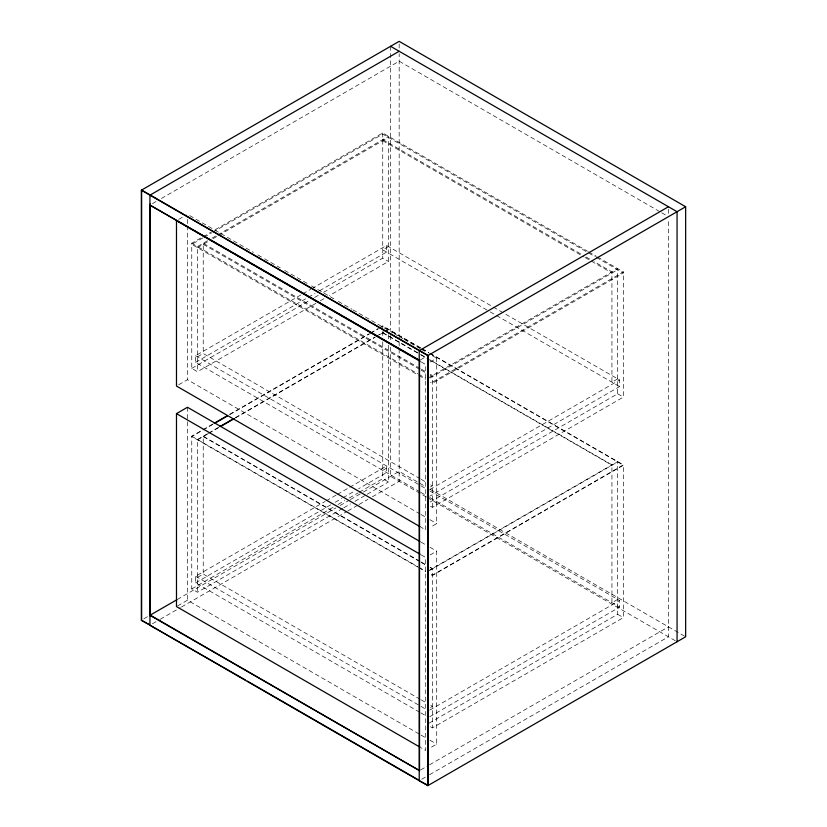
<?xml version="1.0" encoding="UTF-8"?>
<svg xmlns="http://www.w3.org/2000/svg" width="827" height="827" viewBox="0 0 827 827"><rect width="100%" height="100%" fill="white"/><g stroke="black" fill="none" stroke-linecap="round" stroke-linejoin="round"><path stroke-width="0.62" stroke-dasharray="4.13 3.1" d="M152.457 203.638L156.923 201.064M161.389 198.48L399.172 61.198L660.649 212.157M178.684 219.372L186.364 214.937M315.883 303.354L197.498 371.705L191.761 368.397L191.761 243.252L201.819 237.442M202.935 236.801L210.751 232.284M215.216 229.71L382.746 132.982L587.48 251.181M202.935 237.897L191.761 244.347L417.738 374.817M204.052 237.256L211.867 232.738M212.984 232.098L382.746 134.088L595.306 256.804M207.546 240.75L197.498 246.56L197.498 371.705M212.012 238.176L216.478 235.592M217.594 234.951L388.483 136.29L388.483 261.446L329.291 295.621M197.498 247.655L208.662 241.205M213.128 238.631L217.594 236.046M218.71 235.406L388.483 137.396M420.013 491.91L195.585 362.34L195.585 355.724L301.69 294.464M302.806 293.812L310.621 289.305M311.738 288.654L386.571 245.454L619.578 379.975L619.578 386.591L429.709 496.21M197.498 356.819L203.225 353.511L420.106 478.73M388.483 246.56L382.746 249.868L489.139 311.283M195.585 362.34L307.272 297.854M308.388 297.213L315.087 293.337M319.553 290.763L386.571 252.07L386.571 245.454M191.761 368.397L310.156 300.046M314.622 297.472L319.088 294.888M323.553 292.313L382.746 258.138L388.483 261.446M320.349 300.78L324.815 298.196M178.684 384.772L187.471 379.707L419.94 513.918M342.688 508.419L197.498 592.246L191.761 588.938L191.761 436.211L212.984 423.962M229.741 414.296L369.349 333.684M370.465 333.043L378.28 328.526M379.397 327.885L382.746 325.952L420.902 347.981M212.984 424.292L191.761 436.542L417.738 567.012M229.741 414.627L369.349 334.015M370.465 333.374L378.28 328.857M379.397 328.216L382.746 326.283L420.902 348.312M207.546 433.72L197.498 439.519L197.498 592.246M208.662 433.079L218.71 427.27M235.468 417.604L375.076 336.992M376.192 336.351L384.017 331.834M385.134 331.193L388.483 329.26L388.483 333.467M197.498 439.85L207.546 434.051M208.662 433.41L218.71 427.6M235.468 417.935L375.076 337.323M379.541 334.749L384.017 332.165M385.134 331.524L388.483 329.591M420.633 359.755L426.215 356.54M430.112 361.999L436.708 358.194L436.708 523.605L430.112 527.409M427.797 378.228L617.666 268.61L617.666 393.766L427.797 503.385M430.03 378.042L617.666 269.716M430.495 506.238L432.407 507.333L623.393 397.074L623.393 271.918L432.407 382.177L430.495 381.082M419.671 712.243L195.585 582.87L195.585 576.254L325.145 501.451M326.262 500.811L336.31 495.011M337.426 494.36L348.601 487.909M349.718 487.268L386.571 465.994L386.571 472.61L358.649 488.726M197.498 577.36L203.225 574.052L420.106 699.27M382.746 470.398L388.483 467.09M195.585 582.87L330.728 504.842M335.193 502.268L341.892 498.402M343.009 497.751L354.183 491.3M191.761 588.938L333.612 507.044M338.078 504.46L344.776 500.593M349.242 498.019L358.184 492.861M359.3 492.21L382.746 478.668L388.483 481.976L388.483 345.014M143.857 618.792L148.322 616.218M177.35 599.461L335.876 507.933M340.011 505.555L349.273 500.201M350.39 499.56L362.34 492.665M363.456 492.013L399.172 471.39L426.029 486.896M343.805 507.768L350.503 503.901M354.969 501.327L366.144 494.877M367.26 494.226L388.483 481.976M177.578 605.943L187.471 600.237L419.94 734.459M152.457 623.754L159.156 619.888M160.273 619.247L180.369 607.649M181.485 606.997L346.709 511.613M347.826 510.962L357.874 505.163M358.99 504.522L367.922 499.363M372.388 496.789L399.172 481.314L399.172 53.755M430.495 486.938L432.407 485.831L430.174 484.539M617.666 378.88L611.939 382.188L611.939 271.918L594.044 261.59M429.709 489.594L619.578 379.975M430.112 554.969L436.708 551.164L436.708 744.135L430.112 747.939M427.797 571.199L617.666 461.58L617.666 614.296L427.797 723.914M430.03 570.237L617.666 461.911M430.495 726.768L432.407 727.874L623.393 617.604L623.393 464.888L432.407 575.147L430.495 574.052M430.495 707.467L432.407 706.372L430.174 705.08M617.666 599.41L611.939 602.718L611.939 464.888L429.709 359.673M429.709 710.135L619.578 600.516L619.578 607.132L429.709 716.751M420.633 769.958L428.448 765.44M429.564 764.799L668.464 626.866M421.749 779.23L428.448 775.364M429.564 774.723L668.464 636.79L668.464 219.662M661.765 212.797L666.231 215.382M588.597 251.821L596.422 256.349M597.539 256.99L623.393 271.918M596.422 257.445L623.393 273.024L432.407 383.283L430.495 382.177M382.746 139.598L581.753 254.489M586.219 257.073L592.928 260.939M382.746 140.704L583.986 256.887M585.102 257.528L611.939 273.024M490.256 311.934L619.578 386.591M617.666 393.766L623.393 397.074M422.018 348.622L428.727 352.498M429.844 353.139L623.393 464.888M422.018 348.953L428.727 352.829M429.844 353.47L623.393 465.219L432.407 575.478L430.495 574.383M189.703 215.589L253.403 252.369M257.879 254.954L263.472 258.179M264.588 258.83L280.229 267.865M284.705 270.439L307.055 283.351M311.531 285.925L333.881 298.836M338.346 301.41L351.764 309.153M352.881 309.805L393.114 333.033M394.231 333.674L403.173 338.843M404.289 339.483L419.94 348.518M421.057 349.17L426.649 352.395M432.232 355.62L436.708 358.194M382.746 332.568L419.64 353.863M420.767 354.514L428.593 359.032M382.746 332.899L419.64 354.194M420.767 354.845L428.593 359.363M429.709 360.003L611.939 465.219M421.253 361.957L425.719 364.542L425.719 529.942L421.253 527.357M420.106 368.47L203.225 243.252L203.225 353.511M421.232 369.111L425.698 371.695M430.174 374.28L432.407 375.561L432.407 507.333M203.225 244.347L420.106 369.566M421.232 370.217L425.698 372.801M430.174 375.375L432.407 376.667M191.761 243.252L417.738 373.711M418.855 374.352L425.564 378.228M418.855 375.458L425.564 379.335M421.232 479.381L425.698 481.965M430.464 489.46L685.655 636.79M195.585 355.724L426.68 489.139M429.844 490.969L619.578 600.516M420.767 492.344L428.593 496.862M429.709 497.513L619.578 607.132M426.391 497.027L390.582 476.352L390.582 345.924M427.507 497.678L677.065 641.752M617.666 614.296L623.393 617.604M421.057 514.57L425.533 517.144M429.999 519.728L436.708 523.605M421.057 542.13L425.533 544.714M429.999 547.298L436.708 551.164M421.253 554.927L425.719 557.512L425.719 750.471L421.253 747.897M420.106 561.43L203.225 436.211L203.225 574.052M421.232 562.081L425.698 564.665M430.174 567.239L432.407 568.531L432.407 727.874M203.225 436.542L420.106 561.76M421.232 562.412L425.698 564.996M430.174 567.57L432.407 568.862M191.761 436.211L417.738 566.681M418.855 567.322L425.564 571.199M418.855 567.653L425.564 571.529M421.232 699.911L425.698 702.495M195.585 576.254L426.68 709.68M420.788 712.884L428.593 717.391M421.057 735.1L425.533 737.684M429.999 740.258L436.708 744.135M668.464 209.231L668.464 214.493M399.172 43.934L399.172 49.103M390.582 46.312L390.582 330.428M390.582 335.586L390.582 340.755M388.483 334.728L388.483 339.918M382.746 132.982L382.746 258.138M382.746 325.952L382.746 330.159M382.746 331.441L382.746 336.754M382.746 341.778L382.746 478.668M187.471 219.434L187.471 224.562M187.471 225.843L187.471 379.707M187.471 407.266L187.471 600.237"/><path stroke-width="1.24" d="M141.345 190.21L399.172 41.35L685.655 206.75L685.655 636.79L427.828 785.65L141.345 620.25L141.345 190.21L427.828 355.61L685.655 206.75M399.172 51.274L149.935 195.172L149.935 625.212L245.205 679.887M420.137 747.246L176.482 606.573L176.482 413.614L187.471 407.266L419.94 541.489M214.1 423.321L227.508 415.578M215.216 423L227.508 415.909M219.827 426.629L233.235 418.886M220.943 426.308L234.351 418.576M668.464 206.75L419.227 350.648L419.227 780.688L427.032 784.864M419.516 360.407L149.935 205.096L245.205 259.761M141.345 620.25L149.149 624.426M177.019 599.658L149.935 615.288L419.516 770.599L150.225 615.123M390.582 46.312L677.065 211.712L677.065 641.752M247.438 261.053L418.4 359.755M420.137 361.316L176.482 220.644L176.482 386.044L420.137 526.716M176.482 413.614L420.137 554.276M247.438 681.169L418.4 779.882M428.107 785.485L428.107 355.445L141.634 190.045L141.634 620.085M427.828 355.61L427.828 785.65M419.516 359.518L419.516 771.488M150.225 204.042L150.225 616.012"/></g></svg>
